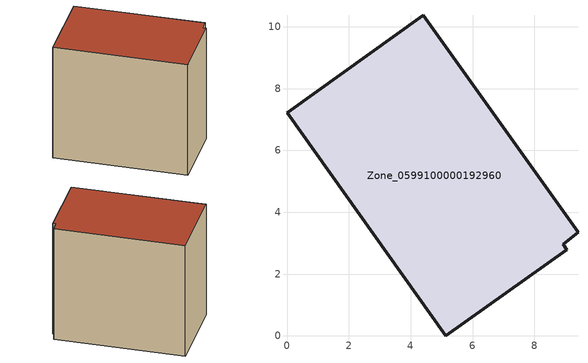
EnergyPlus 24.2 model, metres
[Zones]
Zone_0599100000192960
 floor ground (C_G): 5.14,0 0,7.22 4.41,10.37 9.41,3.35 8.94,2.96 9.04,2.79 z0
 wall outside (C_F): 0,7.22 5.14,0 9.04,2.79 8.94,2.96 9.41,3.35 4.41,10.37 0,7.22 z0:8.1
 roof outside (C_R): 9.41,3.35 4.41,10.37 0,7.22 5.14,0 9.04,2.79 8.94,2.96 z8.1
[BUILDING]
Pand.0599100000192960: North Axis=0; Terrain=City; Loads Convergence Tolerance Value=0.04; Temperature Convergence Tolerance Value=0.4; Solar Distribution=FullExterior; Maximum Number of Warmup Days=25; Minimum Number of Warmup Days=1
[Site:Location]
Rotterdam.The.Hague.AP_ZH_NLD Design_Conditions: Latitude=51.96; Longitude=4.45; Time Zone=1; Elevation=-4.5
[SITE:GROUNDTEMPERATURE:BUILDINGSURFACE]
18, 18, 18, 18, 18, 18, 18, 18, 18, 18, 18, 18
[MATERIAL] Thermal Absorptance=0.9; Solar Absorptance=0.7; Visible Absorptance=0.7
Name | Roughness | Thickness | Conductivity | Density | Specific Heat
G.TI.1975-1991 | MediumSmooth | 0.15 | 0.288461 | 540 | 1210
F.TI.1975-1991 | Rough | 0.3 | 0.230769 | 1920 | 840
R.TI.1975-1991 | MediumRough | 0.2 | 0.153846 | 1500 | 1000
[CONSTRUCTION]
C_G: G.TI.1975-1991
C_F: F.TI.1975-1991
C_R: R.TI.1975-1991
[ZONE]
Zone_0599100000192960: Type=1; Multiplier=1; Ceiling Height=Autocalculate; Volume=Autocalculate; Floor Area=autocalculate; Part of Total Floor Area=Yes
[ZONEINFILTRATION:DESIGNFLOWRATE]
Infil_Zone_0599100000192960: Zone or ZoneList or Space or SpaceList=Zone_0599100000192960; Schedule=AlwaysOn; Design Flow Rate Calculation Method=Flow/Area; Flow Rate per Floor Area=0.003; Constant Term Coefficient=1; Temperature Term Coefficient=0; Velocity Term Coefficient=0; Velocity Squared Term Coefficient=0
[HVACTEMPLATE:ZONE:IDEALLOADSAIRSYSTEM]
Zone_0599100000192960: Maximum Heating Supply Air Temperature=50; Minimum Cooling Supply Air Temperature=13; Maximum Heating Supply Air Humidity Ratio=0.0156; Minimum Cooling Supply Air Humidity Ratio=0.0077; Heating Limit=NoLimit; Cooling Limit=NoLimit; Dehumidification Control Type=ConstantSensibleHeatRatio; Cooling Sensible Heat Ratio=0.7; Dehumidification Setpoint=60; Humidification Control Type=None; Humidification Setpoint=30; Outdoor Air Method=None; Outdoor Air Flow Rate per Person=0.00944; Outdoor Air Flow Rate per Zone Floor Area=0; Outdoor Air Flow Rate per Zone=0; Demand Controlled Ventilation Type=None; Outdoor Air Economizer Type=NoEconomizer; Heat Recovery Type=None; Sensible Heat Recovery Effectiveness=0.7; Latent Heat Recovery Effectiveness=0.65
[ZONECONTROL:THERMOSTAT]
ThermostatControl_Zone_0599100000192960: Zone or ZoneList=Zone_0599100000192960; Control Type Schedule=DualSetpointControlType; Control 1=Thermostat_Zone_0599100000192960; Temperature Difference Between Cutout And Setpoint=0
[THERMOSTATSETPOINT:DUALSETPOINT]
Thermostat_Zone_0599100000192960: Heating Setpoint Temperature Schedule=HeatingSetpoint_Zone_0599100000192960; Cooling Setpoint Temperature Schedule=CoolingSetpoint_Zone_0599100000192960
[SCHEDULE:COMPACT]
HeatingSetpoint_Zone_0599100000192960: Through: 12/31, For: AllDays, Until: 24:00, 21
CoolingSetpoint_Zone_0599100000192960: Through: 12/31, For: AllDays, Until: 24:00, 24
DualSetpointControlType: Through: 12/31, For: AllDays, Until: 24:00, 4
AlwaysOn: Through: 12/31, For: AllDays, Until: 24:00, 1
